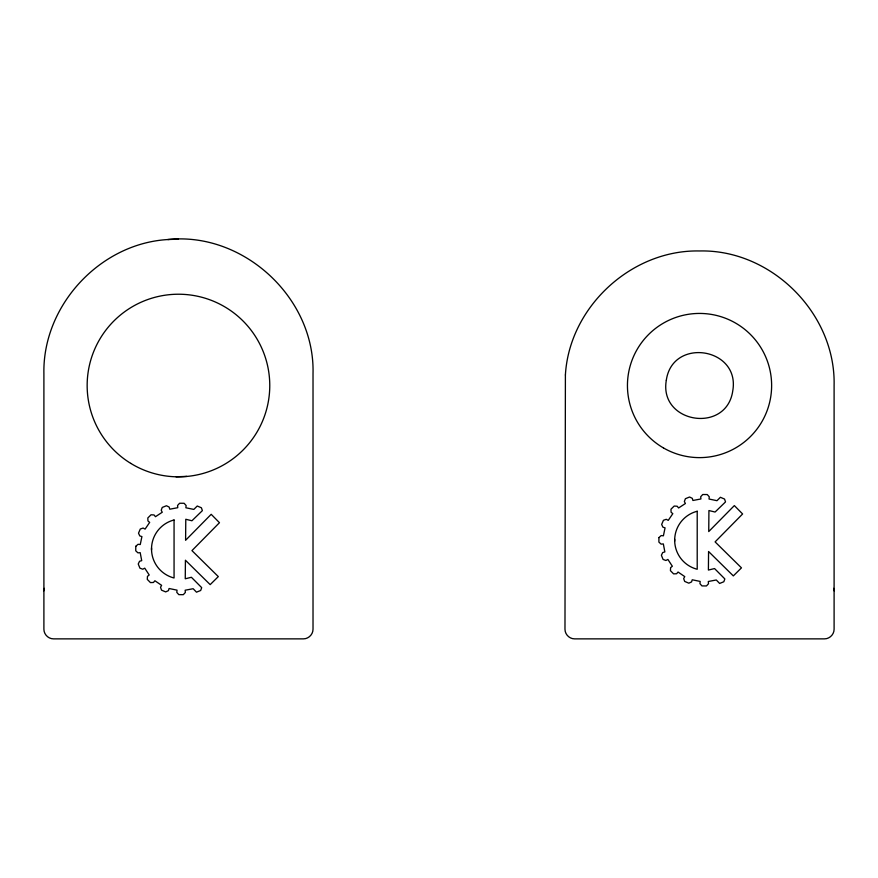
<?xml version="1.0" encoding="UTF-8"?>
<svg xmlns="http://www.w3.org/2000/svg" width="878" height="878" viewBox="0 0 878 878"><rect width="100%" height="100%" fill="white"/><g stroke="black" fill="none" stroke-linecap="round" stroke-linejoin="round"><path stroke-width="1.32" d="M151.543 547.971L151.532 549.935M674.688 539.246L674.677 541.199M43.9 590.817L44.229 588.326M167.917 239.54C99.938 243.447 42.462 305.61 43.9 373.688L43.9 629.263C43.867 634.399 48.367 638.899 53.514 638.866L303.404 638.866C308.551 638.899 313.051 634.399 313.018 629.263L313.018 373.688C315.103 297.861 243.294 231.572 167.907 239.54L178.464 239.134M176.039 476.798L186.816 476.381M833.771 588.326L834.1 590.817M135.783 546.303L135.75 550.824L137.956 552.866L140.195 552.657L141.709 560.647L139.558 561.272L138.241 563.983L139.931 568.176L142.763 569.207L144.749 568.176L149.205 574.969L147.46 576.374L147.284 579.381L150.445 582.597L153.463 582.476L154.901 580.753L161.607 585.33L160.531 587.294L161.53 590.148L165.679 591.904L168.422 590.642L169.092 588.501L177.038 590.159L176.796 592.387L178.805 594.636L183.315 594.68L185.357 592.463L185.159 590.225L193.149 588.71L196.485 592.178L200.667 590.488L201.71 587.656L191.404 577.285L185.258 578.778L185.423 560.23L210.182 584.627L218.315 576.594L191.953 550.616L219.467 522.695L211.192 514.31L185.598 540.288L185.785 519.271L191.931 520.764L202.39 510.623L201.391 507.78L197.243 506.013L193.829 509.416L185.884 507.769L186.125 505.53L184.117 503.281L179.606 503.248L177.565 505.465L177.762 507.693L169.772 509.207L169.147 507.056L166.436 505.75L162.243 507.44L161.212 510.261L162.254 512.247L155.461 516.703L154.045 514.958L151.038 514.782L147.822 517.954L147.943 520.961L149.666 522.399L145.089 529.116L143.125 528.04L140.282 529.028L138.515 533.187L139.778 535.92L141.918 536.59L140.26 544.536L138.033 544.305L135.783 546.303M658.928 537.577L658.895 542.088L661.101 544.13L663.34 543.932L664.855 551.922L662.703 552.547L661.386 555.258L663.077 559.44L665.908 560.482L667.895 559.44L672.35 566.233L670.605 567.649L670.43 570.656L673.591 573.872L676.609 573.751L678.046 572.028L684.752 576.605L683.677 578.569L684.675 581.412L688.824 583.179L691.568 581.916L692.237 579.776L700.183 581.434L699.942 583.661L701.95 585.911L706.461 585.944L708.502 583.738L708.305 581.499L716.294 579.985L719.631 583.453L723.823 581.752L724.855 578.931L714.549 568.56L708.403 570.052L708.568 551.505L733.328 575.902L741.46 567.857L715.098 541.891L742.612 513.97L734.348 505.585L708.744 531.563L708.93 510.546L715.076 512.039L725.535 501.898L724.537 499.055L720.388 497.288L716.975 500.69L709.029 499.033L709.27 496.805L707.262 494.555L702.751 494.512L700.71 496.728L700.907 498.967L692.918 500.482L692.292 498.331L689.581 497.014L685.4 498.704L684.357 501.536L685.4 503.522L678.606 507.978L677.19 506.233L674.183 506.057L670.968 509.218L671.088 512.236L672.811 513.674L668.235 520.38L666.27 519.304L663.428 520.303L661.661 524.451L662.923 527.184L665.063 527.865L663.406 535.81L661.178 535.569L658.928 537.577M565.399 374.961L564.982 629.263C564.949 634.399 569.449 638.899 574.596 638.866L824.486 638.866C829.633 638.899 834.133 634.399 834.1 629.263L834.1 385.519C835.834 313.611 771.455 249.231 699.536 250.965C631.469 249.528 569.306 306.993 565.399 374.961M666.314 380.262C658.72 423.394 726.666 434.16 732.768 390.787C740.363 347.655 672.416 336.889 666.314 380.262M174.063 519.985L172.801 520.325A29.94 29.94 0 0 0 172.736 577.625L174.063 577.976L174.063 519.985M697.209 511.259L695.947 511.6A29.94 29.94 0 0 0 695.881 568.9L697.209 569.251L697.209 511.259M663.494 447.956A72.084 72.084 0 0 0 771.63 385.519A72.084 72.084 0 0 0 663.494 323.093A72.084 72.084 0 0 0 663.494 447.956M130.723 463.364A91.312 91.312 0 0 0 269.733 387.944A91.312 91.312 0 0 0 134.916 305.27A91.312 91.312 0 0 0 130.723 463.364"/></g></svg>
